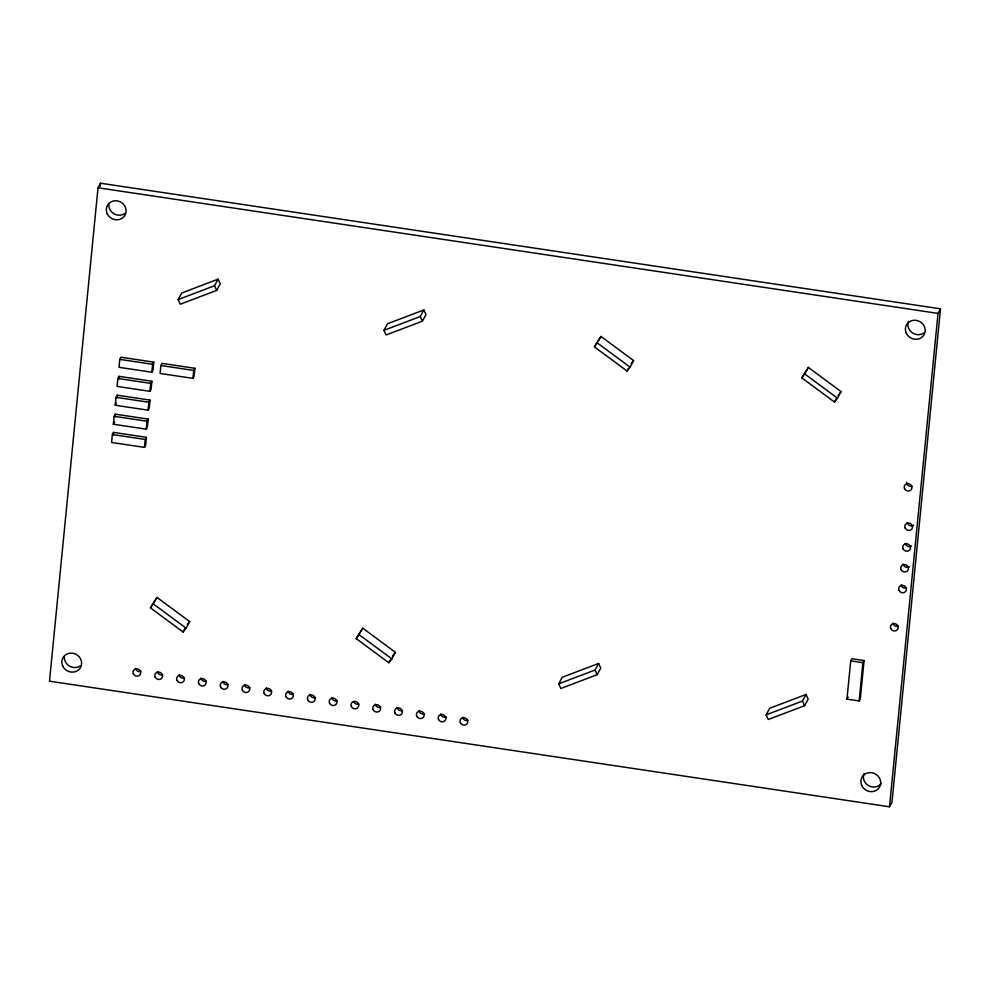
<?xml version="1.0" encoding="UTF-8"?>
<svg xmlns="http://www.w3.org/2000/svg" width="990" height="990" viewBox="0 0 990 990"><rect width="100%" height="100%" fill="white"/><g stroke="black" fill="none" stroke-linecap="round" stroke-linejoin="round"><path stroke-width="1.49" d="M98.022 187.778L49.5 681.182L889.503 806.788L891.978 802.222L940.5 308.818L100.497 183.212L98.022 187.778L938.013 313.397L940.5 308.818M100.2 186.281L100.497 183.212M112.365 434.536L111.585 442.468L144.453 447.381L145.617 445.24L146.396 437.308L113.528 432.395L112.365 434.536L145.233 439.449L146.396 437.308M113.38 424.24L114.159 416.32L115.323 414.167L148.191 419.092L147.411 427.012L146.248 429.153L113.38 424.24L114.543 422.099M115.248 405.257L116.028 397.337L117.191 395.183L150.047 400.108L149.267 408.029L148.104 410.169L115.248 405.257L116.412 403.116M117.884 378.477L117.105 386.409L149.96 391.322L151.124 389.181L151.903 381.249L119.048 376.336L117.884 378.477L150.74 383.39L151.903 381.249M119.765 359.37L118.986 367.302L151.841 372.215L153.005 370.074L153.784 362.142L120.928 357.229L119.765 359.37L152.621 364.295L153.784 362.142M113.268 435.031L113.528 432.395M115.063 416.815L115.323 414.167M116.931 397.832L117.191 395.183M118.788 378.984L119.048 376.336M144.453 447.381L145.233 439.449M146.248 429.153L147.027 421.233L148.191 419.092M148.104 410.169L148.884 402.249L150.047 400.108M149.96 391.322L150.74 383.39M151.841 372.215L152.621 364.295M160.875 365.52L160.095 373.453L192.951 378.366L194.114 376.212L194.894 368.292L162.038 363.38L160.875 365.52L193.731 370.433L194.894 368.292M192.951 378.366L193.731 370.433M846.957 699.113L850.719 660.875L851.883 658.734L864.072 660.553L860.31 698.791L859.147 700.932L846.957 699.113L848.121 696.972M859.147 700.932L862.909 662.694L864.072 660.553M889.503 806.788L938.013 313.397M178.163 299.574L181.727 293.003L218.085 279.18L220.238 283.821L216.674 290.392L180.316 304.215L178.163 299.574L214.508 285.764L218.085 279.18M150.455 607.86L157.014 597.416L189.635 621.547L186.071 628.13L183.076 631.991L150.455 607.86L157.014 597.416M183.076 631.991L185.217 628.044M383.922 330.351L387.486 323.767L423.844 309.957L425.997 314.585L422.433 321.168L386.075 334.979L383.922 330.351L420.267 316.528L423.844 309.957M356.214 638.624L362.773 628.192L395.394 652.323L391.83 658.895L388.835 662.755L356.214 638.624L362.773 628.192M388.835 662.755L390.976 658.82M594.421 346.884L600.98 336.439L633.6 360.583L630.036 367.154L627.041 371.015L594.421 346.884L600.98 336.439M627.041 371.015L628.464 368.391M558.669 683.843L562.246 677.271L598.591 663.449L600.757 668.089L597.18 674.66L560.835 688.483L558.669 683.843L595.027 670.032L598.591 663.449M801.851 377.908L808.422 367.463L841.042 391.595L837.466 398.166L834.471 402.039L801.851 377.908L808.422 367.463M834.471 402.039L836.612 398.091M766.112 714.867L769.676 708.296L806.033 694.473L808.187 699.113L804.61 705.684L768.265 719.495L766.112 714.867L802.457 701.044L806.033 694.473M187.395 624.455L189.635 621.547M392.399 656.184L395.394 652.323M631.36 363.479L633.6 360.583M838.047 395.468L841.042 391.595M116.028 397.337L148.884 402.249M114.159 416.32L147.027 421.233M850.719 660.875L862.909 662.694M804.845 374.034L837.466 398.166M597.416 343.023L630.036 367.154M359.209 634.763L391.83 658.895M153.45 603.999L186.071 628.13M802.457 701.044L804.61 705.684M595.027 670.032L597.18 674.66M420.267 316.528L422.433 321.168M214.508 285.764L216.674 290.392M881.372 783.535A10.073 9.355 28.5 0 1 868.651 785.676A10.073 9.355 28.5 0 1 863.985 773.697M424.364 713.778A3.935 3.663 28.5 0 1 418.918 710.696M913.621 525.158A3.935 3.663 28.5 0 1 907.323 522.534M911.58 545.923A3.935 3.663 28.5 0 1 905.281 543.312M912.161 486.201A3.935 3.663 28.5 0 1 906.679 482.142M924.091 332.9A10.073 9.355 28.5 0 1 912.025 332.603A10.073 9.355 28.5 0 1 908.474 321.342M140.976 671.406A3.935 3.663 28.5 0 1 135.531 668.324M162.781 674.66A3.935 3.663 28.5 0 1 157.336 671.579M184.573 677.915A3.935 3.663 28.5 0 1 179.141 674.834M206.378 681.182A3.935 3.663 28.5 0 1 200.933 678.101M228.17 684.437A3.935 3.663 28.5 0 1 222.738 681.355M249.975 687.704A3.935 3.663 28.5 0 1 244.53 684.622M271.767 690.958A3.935 3.663 28.5 0 1 266.335 687.877M293.572 694.225A3.935 3.663 28.5 0 1 288.127 691.144M315.365 697.48A3.935 3.663 28.5 0 1 309.932 694.398M80.549 665.75A10.073 9.355 28.5 0 1 69.585 666.183A10.073 9.355 28.5 0 1 64.35 656.58M125.025 213.407A10.073 9.355 28.5 0 1 114.073 213.828A10.073 9.355 28.5 0 1 108.838 204.225M909.538 566.701A3.935 3.663 28.5 0 1 903.239 564.09M906.642 587.936A3.935 3.663 28.5 0 1 901.197 584.855M898.4 626.15A3.935 3.663 28.5 0 1 892.955 623.069M467.961 720.299A3.935 3.663 28.5 0 1 462.516 717.218M446.168 717.045A3.935 3.663 28.5 0 1 440.723 713.963M337.169 700.734A3.935 3.663 28.5 0 1 331.724 697.653M402.571 710.523A3.935 3.663 28.5 0 1 397.126 707.442M380.766 707.256A3.935 3.663 28.5 0 1 375.321 704.175M358.962 704.001A3.935 3.663 28.5 0 1 353.826 701.861M394.936 712.961A3.935 3.663 28.5 0 0 401.631 713.963A3.935 3.663 28.5 0 0 398.821 707.937A3.935 3.663 28.5 0 0 394.936 712.961M416.74 716.216A3.935 3.663 28.5 0 0 423.423 717.218A3.935 3.663 28.5 0 0 420.626 711.191A3.935 3.663 28.5 0 0 416.74 716.216M905.145 528.054A3.935 3.663 28.5 0 0 911.827 529.056A3.935 3.663 28.5 0 0 909.03 523.029A3.935 3.663 28.5 0 0 905.145 528.054M903.103 548.831A3.935 3.663 28.5 0 0 909.785 549.834A3.935 3.663 28.5 0 0 906.988 543.807A3.935 3.663 28.5 0 0 903.103 548.831M904.538 488.639A3.935 3.663 28.5 0 0 911.221 489.642A3.935 3.663 28.5 0 0 908.424 483.615A3.935 3.663 28.5 0 0 904.538 488.639M906.271 333.197A10.073 9.355 28.5 0 0 923.373 335.759A10.073 9.355 28.5 0 0 916.208 320.364A10.073 9.355 28.5 0 0 906.271 333.197M901.061 569.609A3.935 3.663 28.5 0 0 907.743 570.599A3.935 3.663 28.5 0 0 904.947 564.585A3.935 3.663 28.5 0 0 901.061 569.609M899.007 590.374A3.935 3.663 28.5 0 0 905.702 591.376A3.935 3.663 28.5 0 0 902.905 585.362A3.935 3.663 28.5 0 0 899.007 590.374M890.777 628.588A3.935 3.663 28.5 0 0 897.46 629.591A3.935 3.663 28.5 0 0 894.663 623.576A3.935 3.663 28.5 0 0 890.777 628.588M861.783 785.553A10.073 9.355 28.5 0 0 878.885 788.114A10.073 9.355 28.5 0 0 871.72 772.72A10.073 9.355 28.5 0 0 861.783 785.553M460.338 722.737A3.935 3.663 28.5 0 0 467.02 723.74A3.935 3.663 28.5 0 0 464.223 717.713A3.935 3.663 28.5 0 0 460.338 722.737M438.533 719.482A3.935 3.663 28.5 0 0 445.228 720.473A3.935 3.663 28.5 0 0 442.419 714.458A3.935 3.663 28.5 0 0 438.533 719.482M373.143 709.694A3.935 3.663 28.5 0 0 379.826 710.696A3.935 3.663 28.5 0 0 377.029 704.682A3.935 3.663 28.5 0 0 373.143 709.694M351.339 706.439A3.935 3.663 28.5 0 0 358.034 707.442A3.935 3.663 28.5 0 0 355.224 701.415A3.935 3.663 28.5 0 0 351.339 706.439M329.546 703.172A3.935 3.663 28.5 0 0 336.229 704.175A3.935 3.663 28.5 0 0 333.432 698.16A3.935 3.663 28.5 0 0 329.546 703.172M307.742 699.918A3.935 3.663 28.5 0 0 314.436 700.92A3.935 3.663 28.5 0 0 311.627 694.893A3.935 3.663 28.5 0 0 307.742 699.918M285.949 696.663A3.935 3.663 28.5 0 0 292.632 697.653A3.935 3.663 28.5 0 0 289.835 691.639A3.935 3.663 28.5 0 0 285.949 696.663M264.144 693.396A3.935 3.663 28.5 0 0 270.839 694.398A3.935 3.663 28.5 0 0 268.03 688.372A3.935 3.663 28.5 0 0 264.144 693.396M242.352 690.141A3.935 3.663 28.5 0 0 249.035 691.144A3.935 3.663 28.5 0 0 246.238 685.117A3.935 3.663 28.5 0 0 242.352 690.141M220.547 686.874A3.935 3.663 28.5 0 0 227.242 687.877A3.935 3.663 28.5 0 0 224.433 681.863A3.935 3.663 28.5 0 0 220.547 686.874M198.755 683.62A3.935 3.663 28.5 0 0 205.437 684.622A3.935 3.663 28.5 0 0 202.641 678.596A3.935 3.663 28.5 0 0 198.755 683.62M176.95 680.353A3.935 3.663 28.5 0 0 183.645 681.355A3.935 3.663 28.5 0 0 180.836 675.341A3.935 3.663 28.5 0 0 176.95 680.353M155.145 677.098A3.935 3.663 28.5 0 0 161.84 678.101A3.935 3.663 28.5 0 0 159.044 672.074A3.935 3.663 28.5 0 0 155.145 677.098M133.353 673.843A3.935 3.663 28.5 0 0 140.036 674.834A3.935 3.663 28.5 0 0 137.239 668.819A3.935 3.663 28.5 0 0 133.353 673.843M62.729 666.06A10.073 9.355 28.5 0 0 79.819 668.621A10.073 9.355 28.5 0 0 72.666 653.227A10.073 9.355 28.5 0 0 62.729 666.06M107.205 213.704A10.073 9.355 28.5 0 0 124.307 216.266A10.073 9.355 28.5 0 0 117.142 200.871A10.073 9.355 28.5 0 0 107.205 213.704"/></g></svg>
